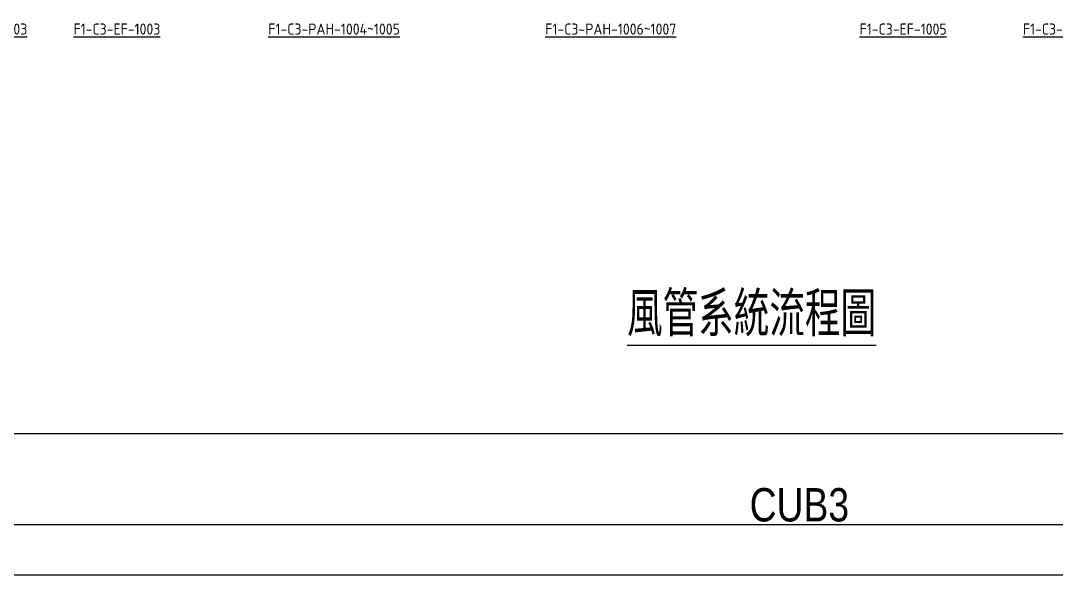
# Model space of a CAD drawing. Extents: x 41366 to 42076, y 84937 to 85507.
# Drawn here: x 41537.2 to 41770, y 84936.7 to 85061.4 of the extents above; entities that cross this region are included whole.
import ezdxf
from ezdxf.enums import TextEntityAlignment as Align

# ---------------------------------------------------------------- set-up
doc = ezdxf.new("R2010")
doc.units = 0
doc.header["$LTSCALE"] = 10
for name, color, linetype in [('A-DETL-01', 1, 'Continuous'), ('M-EXHS-TEXT', 4, 'Continuous'), ('M-HVAC-EQPM-TEXT', 4, 'Continuous')]:
    doc.layers.add(name, color=color, linetype=linetype)
doc.styles.add('AA-TXT', font='isocp.shx', dxfattribs={"width": 0.8, "bigfont": 'chineset.shx'})

msp = doc.modelspace()

# ---------------------------------------------------------------- linework, layer by layer
at = {"color": 2}
msp.add_line((41365.92, 84948.11), (42058.53, 84948.11), dxfattribs=at)
at = {"layer": 'A-DETL-01', "linetype": 'Continuous'}
msp.add_line((42066.44, 84968.46), (41367.1, 84968.46), dxfattribs=at)
at = {"layer": 'DEFPOINTS', "color": 1}
msp.add_lwpolyline([(41365.57, 85507.15), (42076.35, 85507.15), (42076.35, 84936.69), (41365.57, 84936.69)], close=True, dxfattribs=at)

# ---------------------------------------------------------------- texts
at = {"color": 4, "insert": (41712.27, 84952.49), "char_height": 7.5, "attachment_point": 5, "style": 'AA-TXT'}
msp.add_mtext('\\A1;{\\fArial|b0|i0|c0|p34;CUB3}', dxfattribs=at)
at = {"layer": 'M-EXHS-TEXT', "linetype": 'Continuous', "style": 'AA-TXT', "width": 0.8}
msp.add_text('%%U風管系統流程圖', height=10, dxfattribs=at).set_placement((41701.52, 84995.96), align=Align.MIDDLE)
at = {"layer": 'M-HVAC-EQPM-TEXT', "style": 'AA-TXT'}
for s, p in [('%%UF1-C3-PAH-1001~1003', (41509.69, 85059.5)), ('%%UF1-C3-EF-1003', (41549.06, 85059.5)), ('%%UF1-C3-PAH-1004~1005', (41592.86, 85059.5)), ('%%UF1-C3-PAH-1006~1007', (41655.13, 85059.5)), ('%%UF1-C3-EF-1005', (41725.82, 85059.5)), ('%%UF1-C3-EF-1005', (41762.53, 85059.5))]:
    msp.add_text(s, height=2.5, dxfattribs=at).set_placement(p, align=Align.MIDDLE_LEFT)

doc.saveas('drawing.dxf')
